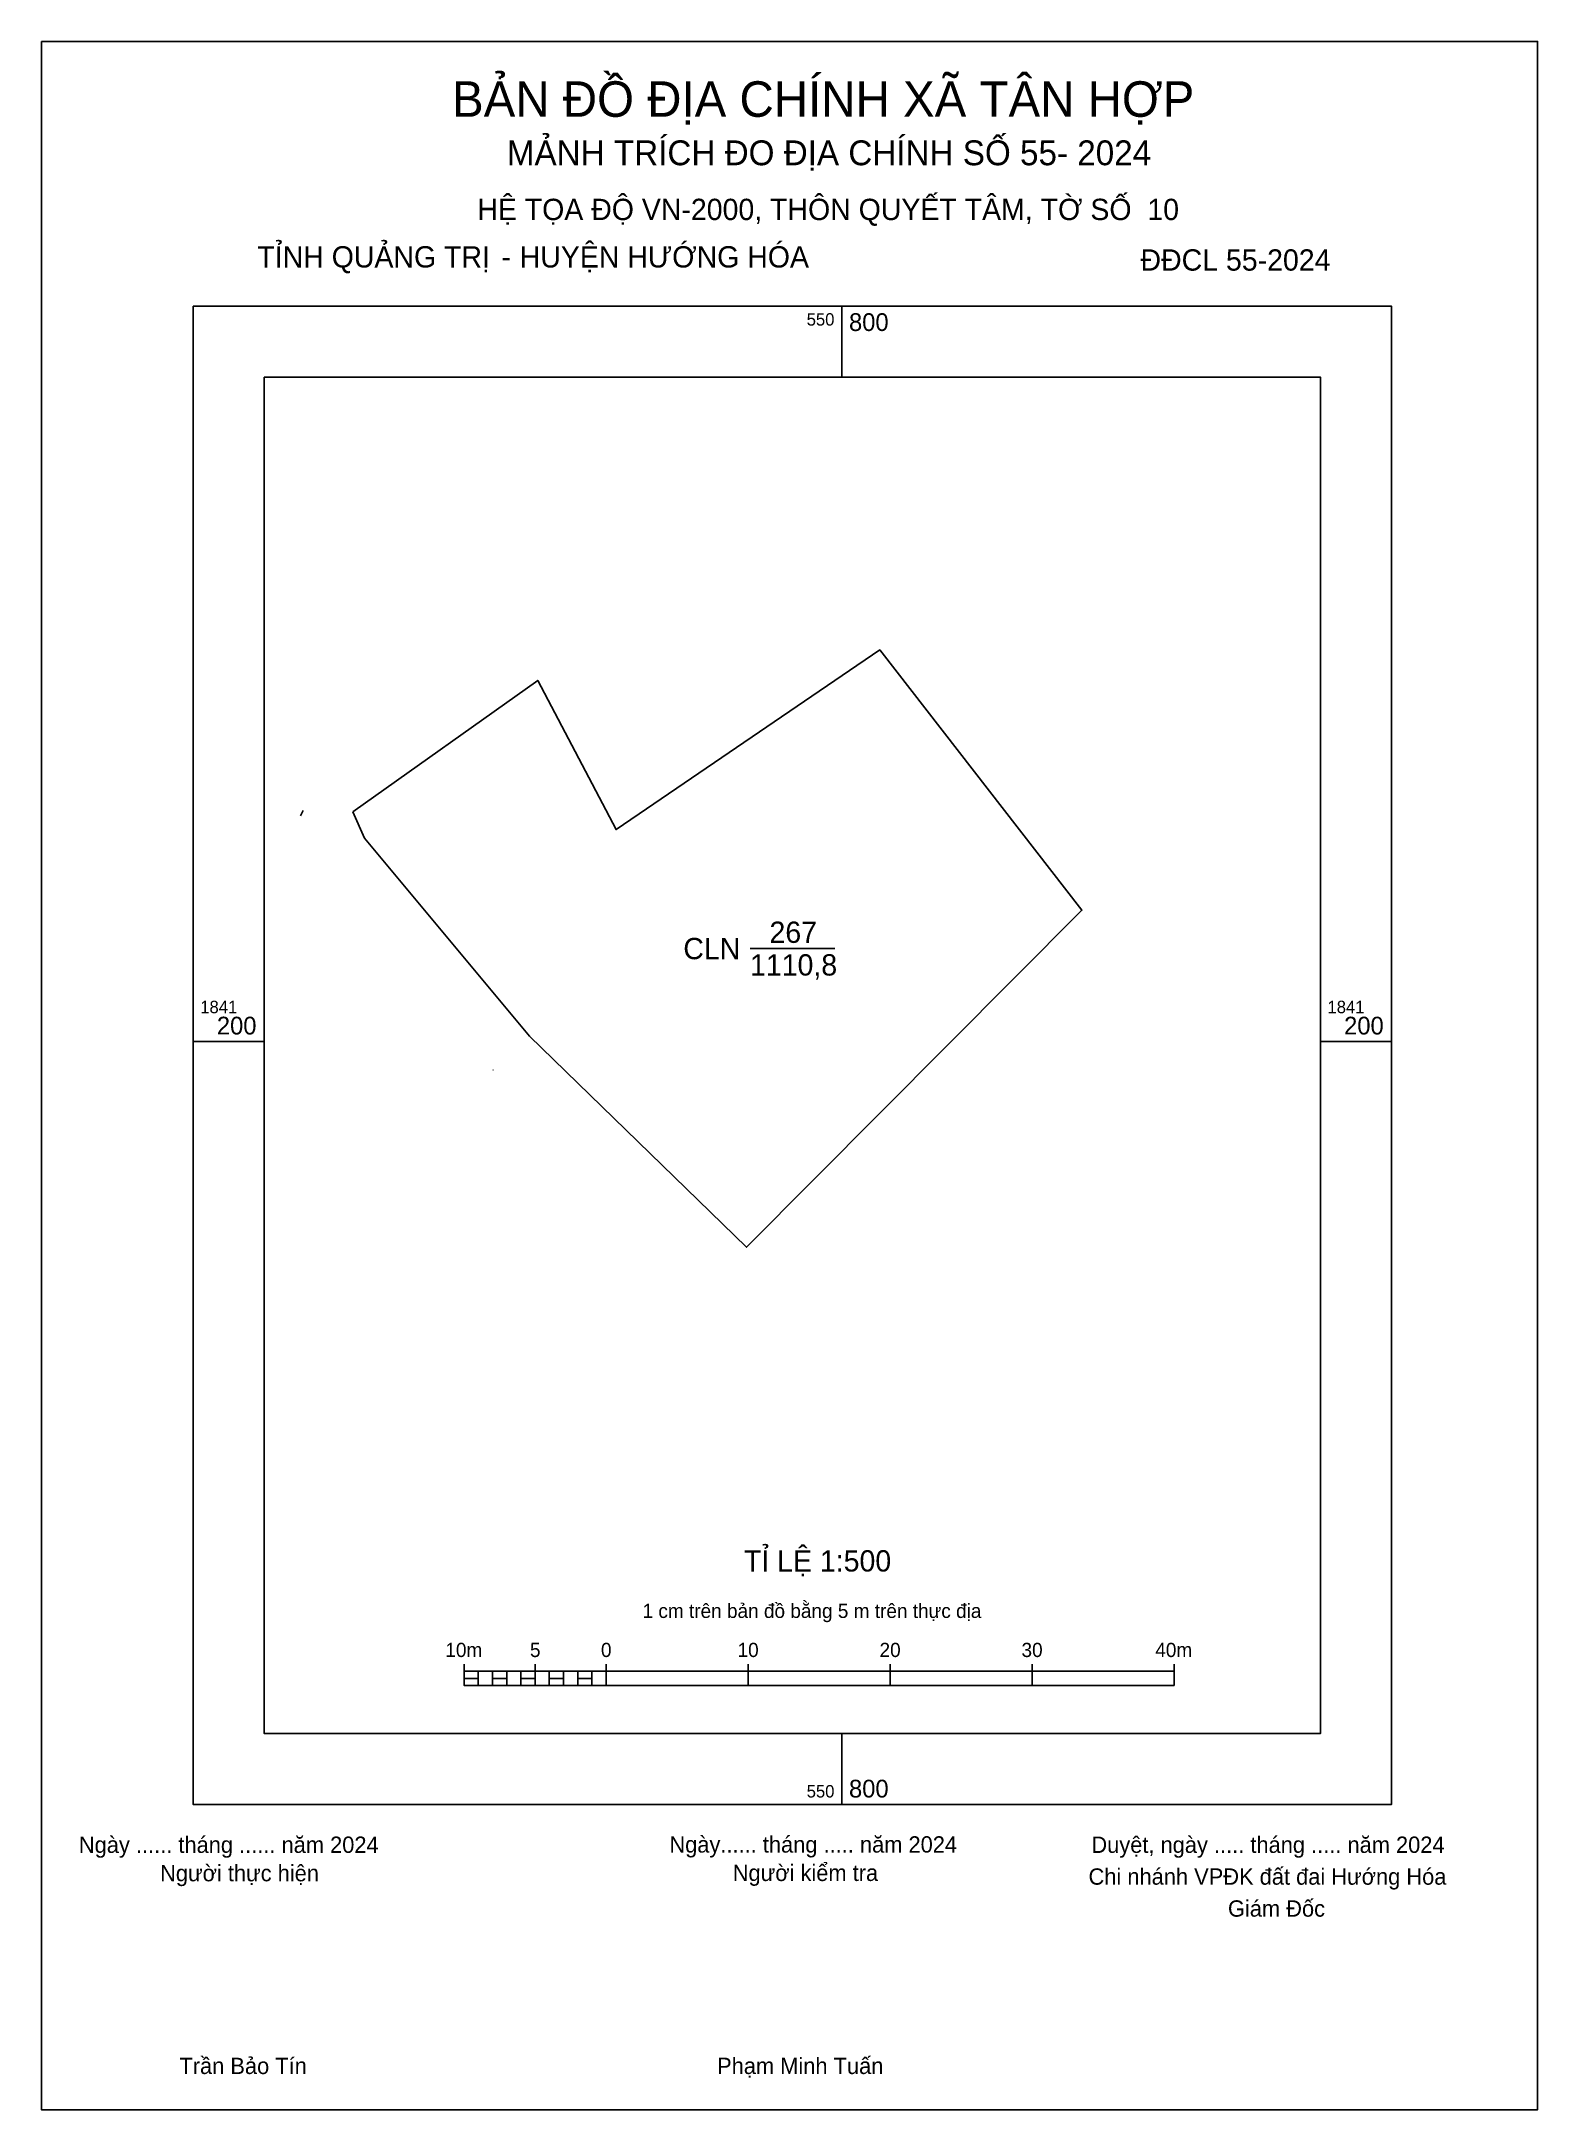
# Model space of a CAD drawing. Extents: x 550744 to 550849, y 1841125 to 1841270.
import ezdxf

# ---------------------------------------------------------------- set-up
doc = ezdxf.new("R2010")
doc.units = 0
for name, color, linetype in [('Level 1', 7, 'Continuous'), ('Level 10', 7, 'Continuous'), ('Level 13', 7, 'Continuous'), ('Level 2', 7, 'Continuous'), ('Level 23', 7, 'Continuous'), ('Level 6', 7, 'Continuous'), ('Level 62', 7, 'Continuous'), ('Level 63', 7, 'Continuous')]:
    doc.layers.add(name, color=color, linetype=linetype)

msp = doc.modelspace()

# ---------------------------------------------------------------- linework, layer by layer
at = {"layer": 'Level 1'}
for p, q in [((550743.62, 1841270.42), (550743.62, 1841270.42)), ((550849, 1841124.8), (550849, 1841124.8))]:
    msp.add_line(p, q, dxfattribs=at)
at = {"layer": 'Level 10'}
msp.add_line((550793.53, 1841206.55), (550799.51, 1841206.55), dxfattribs=at)
msp.add_lwpolyline([(550765.55, 1841216.18), (550778.58, 1841225.43), (550784.1, 1841214.93), (550802.66, 1841227.58), (550816.9, 1841209.25), (550793.27, 1841185.52), (550778, 1841200.38), (550766.37, 1841214.32)], close=True, dxfattribs=at)
at = {"layer": 'Level 2'}
msp.add_lwpolyline([(550743.62, 1841270.42), (550849, 1841270.42), (550849, 1841124.8), (550743.62, 1841124.8)], close=True, dxfattribs=at)
at = {"layer": 'Level 23'}
for p, q in [((550762.06, 1841216.26), (550761.87, 1841215.89)), ((550775.43, 1841198.01), (550775.44, 1841198))]:
    msp.add_line(p, q, dxfattribs=at)
at = {"layer": 'Level 62'}
msp.add_lwpolyline([(550759.31, 1841246.78), (550833.7, 1841246.78), (550833.7, 1841151.28), (550759.31, 1841151.28)], close=True, dxfattribs=at)
at = {"layer": 'Level 63'}
for p, q in [((550743.62, 1841267.92), (550743.62, 1841270.42)), ((550743.62, 1841270.42), (550746.12, 1841270.42)), ((550743.62, 1841267.92), (550743.62, 1841270.42)), ((550743.62, 1841270.42), (550746.12, 1841270.42)), ((550846.5, 1841270.42), (550849, 1841270.42)), ((550846.5, 1841270.42), (550849, 1841270.42)), ((550849, 1841270.42), (550849, 1841267.92)), ((550849, 1841270.42), (550849, 1841267.92)), ((550743.62, 1841267.92), (550743.62, 1841267.92)), ((550743.62, 1841267.92), (550743.62, 1841267.92)), ((550800, 1841251.78), (550800, 1841246.78)), ((550754.31, 1841200), (550759.31, 1841200)), ((550833.7, 1841200), (550838.7, 1841200)), ((550773.39, 1841156.17), (550773.39, 1841154.67)), ((550773.39, 1841155.67), (550823.39, 1841155.67)), ((550774.39, 1841155.67), (550774.39, 1841154.67)), ((550775.39, 1841155.67), (550775.39, 1841154.67)), ((550776.39, 1841155.67), (550776.39, 1841154.67)), ((550777.39, 1841155.67), (550777.39, 1841154.67)), ((550778.39, 1841156.17), (550778.39, 1841154.67)), ((550778.39, 1841155.67), (550778.39, 1841154.67)), ((550779.39, 1841155.67), (550779.39, 1841154.67)), ((550780.39, 1841155.67), (550780.39, 1841154.67)), ((550781.39, 1841155.67), (550781.39, 1841154.67)), ((550782.39, 1841155.67), (550782.39, 1841154.67)), ((550783.39, 1841156.17), (550783.39, 1841154.67)), ((550783.39, 1841155.67), (550783.39, 1841154.67)), ((550793.39, 1841156.17), (550793.39, 1841154.67)), ((550803.39, 1841156.17), (550803.39, 1841154.67)), ((550813.39, 1841156.17), (550813.39, 1841154.67)), ((550823.39, 1841156.17), (550823.39, 1841154.67)), ((550773.39, 1841154.67), (550823.39, 1841154.67)), ((550800, 1841151.28), (550800, 1841146.28)), ((550743.62, 1841124.8), (550743.62, 1841127.3)), ((550743.62, 1841124.8), (550743.62, 1841127.3)), ((550849, 1841127.3), (550849, 1841124.8)), ((550849, 1841127.3), (550849, 1841124.8)), ((550746.12, 1841124.8), (550743.62, 1841124.8)), ((550746.12, 1841124.8), (550743.62, 1841124.8)), ((550849, 1841124.8), (550846.5, 1841124.8)), ((550849, 1841124.8), (550846.5, 1841124.8))]:
    msp.add_line(p, q, dxfattribs=at)
for points in [[(550754.31, 1841251.78), (550754.31, 1841146.28), (550838.7, 1841146.28), (550838.7, 1841251.78)], [(550773.39, 1841155.17), (550774.39, 1841155.17), (550774.39, 1841154.67), (550773.39, 1841154.67)], [(550773.39, 1841155.17), (550774.39, 1841155.17), (550774.39, 1841154.67), (550773.39, 1841154.67)], [(550775.39, 1841155.17), (550776.39, 1841155.17), (550776.39, 1841154.67), (550775.39, 1841154.67)], [(550777.39, 1841155.17), (550778.39, 1841155.17), (550778.39, 1841154.67), (550777.39, 1841154.67)], [(550779.39, 1841155.17), (550780.39, 1841155.17), (550780.39, 1841154.67), (550779.39, 1841154.67)], [(550781.39, 1841155.17), (550782.39, 1841155.17), (550782.39, 1841154.67), (550781.39, 1841154.67)]]:
    msp.add_lwpolyline(points, close=True, dxfattribs=at)

# ---------------------------------------------------------------- texts
at = {"layer": 'Level 13'}
for s, p in [('CLN', (550788.83, 1841205.8)), ('267', (550794.9, 1841206.95)), ('1110,8', (550793.53, 1841204.65))]:
    msp.add_text(s, height=1.5, dxfattribs=at).set_placement(p)
at = {"layer": 'Level 6'}
for s, p in [('HỆ TỌA ÐỘ VN-2000, THÔN QUYẾT TÂM, TỜ SỐ  10', (550774.32, 1841257.84)), ('TỈ LỆ 1:500', (550793.1, 1841162.69))]:
    msp.add_text(s, height=1.5, dxfattribs=at).set_placement(p)
at = {"layer": 'Level 63'}
for s, height, p in [('BẢN ĐỒ ĐỊA CHÍNH XÃ TÂN HỢP', 2.5, (550772.54, 1841265.11)), ('MẢNH TRÍCH ĐO ĐỊA CHÍNH SỐ 55- 2024', 1.75, (550776.4, 1841261.7)), ('TỈNH QUẢNG TRỊ', 1.5, (550758.83, 1841254.5)), (' HUYỆN HƯỚNG HÓA', 1.5, (550776.75, 1841254.5)), ('ĐĐCL 55-2024', 1.5, (550821.03, 1841254.28)), ('-', 1.5, (550776.01, 1841254.5)), ('550', 0.875, (550797.52, 1841250.41)), ('800', 1.25, (550800.5, 1841250.03)), ('1841', 0.875, (550754.81, 1841202)), ('200', 1.25, (550755.98, 1841200.5)), ('1841', 0.875, (550834.2, 1841202)), ('200', 1.25, (550835.37, 1841200.5)), ('1 cm trên bản đồ bằng 5 m trên thực địa', 1, (550785.96, 1841159.42)), ('10m', 1, (550772.07, 1841156.67)), ('5', 1, (550778.03, 1841156.67)), ('0', 1, (550783.03, 1841156.67)), ('10', 1, (550792.65, 1841156.67)), ('20', 1, (550802.65, 1841156.67)), ('30', 1, (550812.65, 1841156.67)), ('40m', 1, (550822.07, 1841156.67)), ('550', 0.875, (550797.52, 1841146.78)), ('800', 1.25, (550800.5, 1841146.78)), ('Ngày ...... tháng ...... năm 2024', 1.15, (550746.26, 1841142.88)), ('Ngày...... tháng ..... năm 2024', 1.15, (550787.85, 1841142.9)), ('Duyệt, ngày ..... tháng ..... năm 2024', 1.15, (550817.57, 1841142.88)), ('Người thực hiện', 1.15, (550751.98, 1841140.88)), ('Người kiểm tra', 1.15, (550792.31, 1841140.9)), ('Chi nhánh VPĐK đất đai Hướng Hóa', 1.15, (550817.37, 1841140.64)), ('Giám Đốc', 1.15, (550827.19, 1841138.39)), ('Trần Bảo Tín', 1.15, (550753.34, 1841127.31)), ('Phạm Minh Tuấn', 1.15, (550791.21, 1841127.31))]:
    msp.add_text(s, height=height, dxfattribs=at).set_placement(p)

doc.saveas('drawing.dxf')
